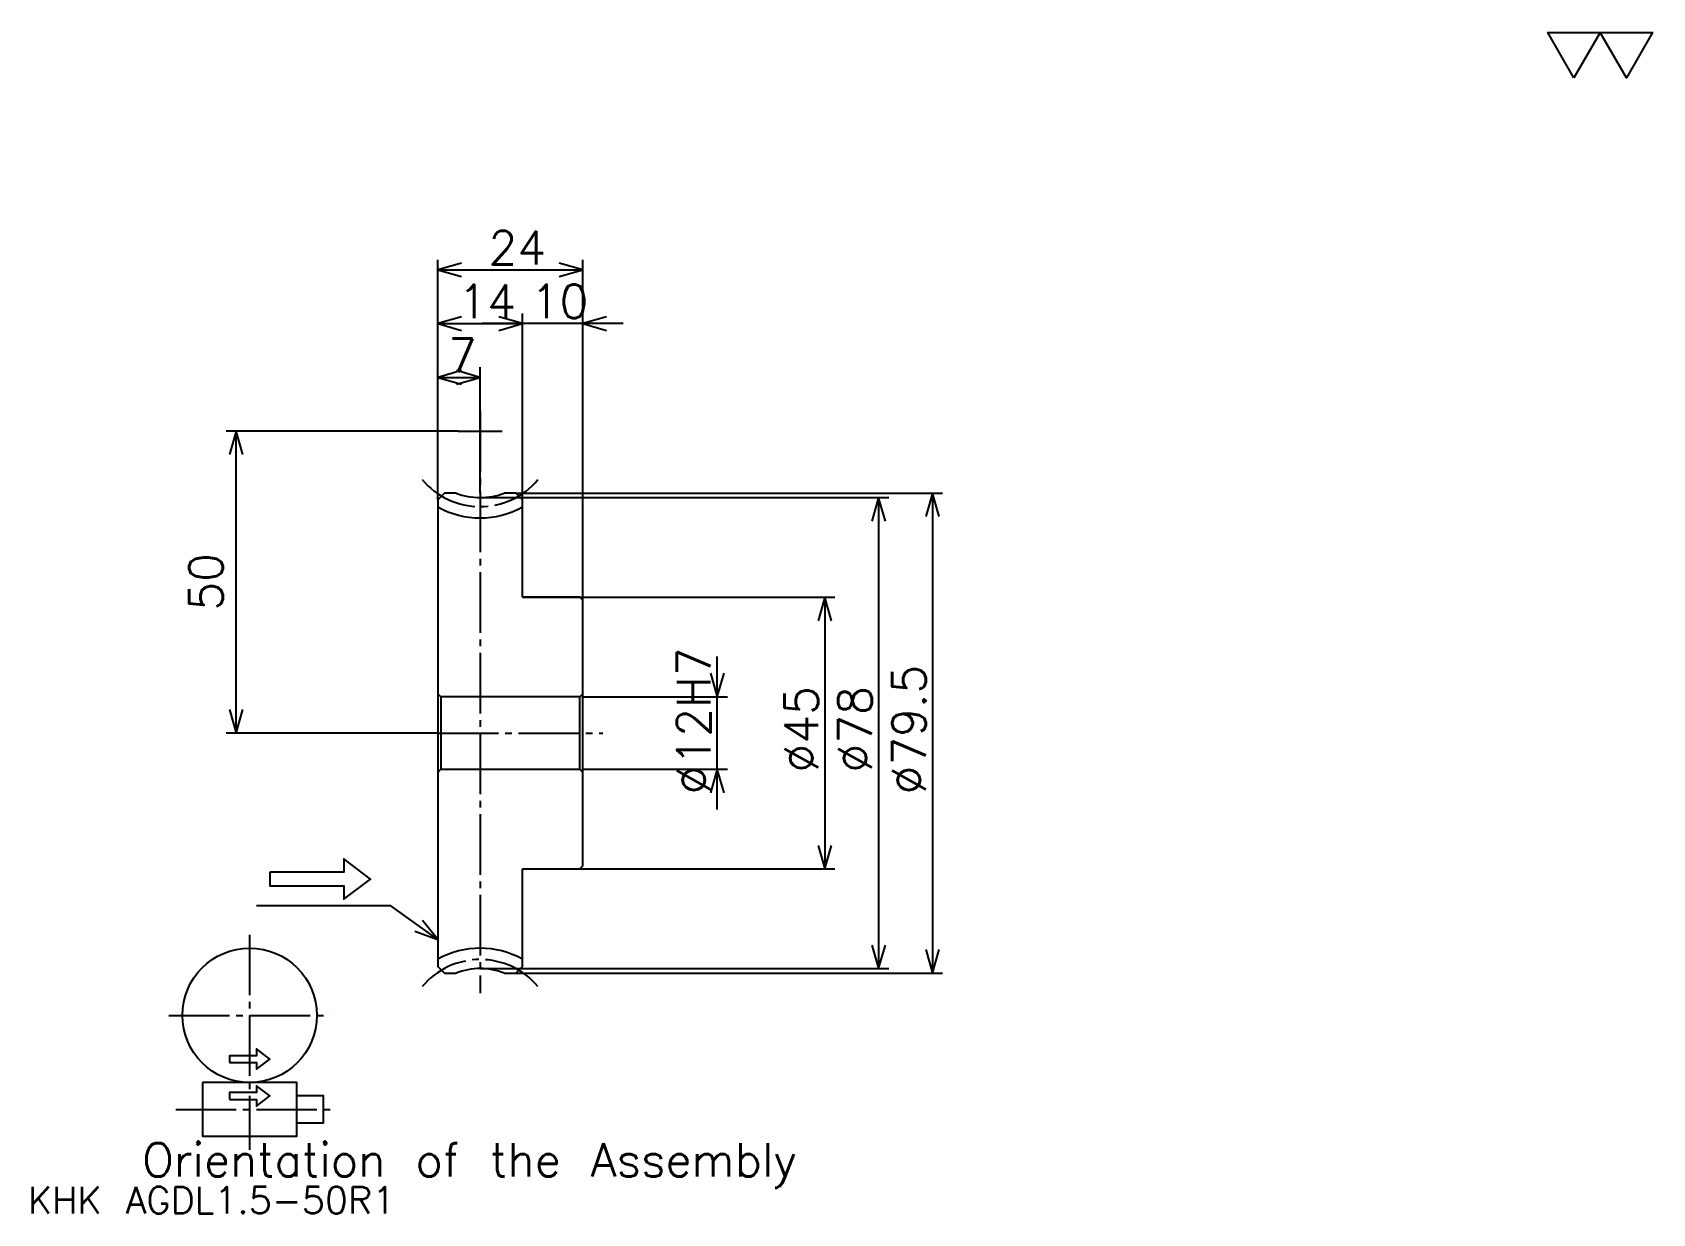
# Model space of a CAD drawing. Extents: x 12 to 280, y 12 to 208.
import ezdxf

# ---------------------------------------------------------------- set-up
doc = ezdxf.new("R2010")
doc.units = 0
doc.linetypes.add('DASHDOT', pattern=[13.354838, 10.016129, -1.112903, 1.112903, -1.112903])
doc.layers.get('0').update_dxf_attribs({"linetype": 'CONTINUOUS'})
doc.layers.add('DASHDOT', color=6, linetype='DASHDOT')
doc.styles.add('KANJI', font='TXT', dxfattribs={"bigfont": 'BIGFONT'})

msp = doc.modelspace()

# ---------------------------------------------------------------- linework, layer by layer
at = {"color": 5}
for p, q in [((79.016136, 131.564514), (79.016136, 170.193542)), ((103.016136, 131.564514), (103.016136, 170.193542)), ((79.016136, 168.524185), (103.016136, 168.524185)), ((93.016136, 131.564514), (93.016136, 161.290314)), ((79.016136, 159.620972), (93.016136, 159.620972)), ((109.693558, 159.620972), (86.338715, 159.620972)), ((79.016136, 150.717743), (86.016136, 150.717743)), ((86.016136, 131.564514), (86.016136, 152.387085)), ((82.354843, 141.814514), (43.959682, 141.814514)), ((45.62904, 91.814514), (45.62904, 141.814514)), ((79.016136, 130.451614), (79.016136, 131.564514)), ((91.903229, 131.564514), (103.016136, 131.564514)), ((93.016136, 130.451614), (93.016136, 131.564514)), ((103.016136, 131.564514), (162.556458, 131.564514)), ((103.016136, 113.814514), (103.016136, 131.564514)), ((160.887115, 131.564514), (160.887115, 52.064514)), ((86.016136, 130.814514), (103.016136, 130.814514)), ((103.016136, 130.814514), (153.653229, 130.814514)), ((151.983887, 130.814514), (151.983887, 52.814514)), ((93.016136, 114.314514), (103.016136, 114.314514)), ((103.016136, 114.314514), (144.75, 114.314514)), ((143.080658, 114.314514), (143.080658, 69.314514)), ((125.2742, 79.137093), (125.2742, 104.491936)), ((103.016136, 97.814514), (126.943558, 97.814514)), ((79.016136, 91.814514), (43.959686, 91.814514)), ((103.016136, 85.814514), (126.943558, 85.814514)), ((93.016136, 69.314514), (103.016136, 69.314514)), ((103.016136, 69.314514), (144.75, 69.314514)), ((86.016136, 52.814514), (103.016136, 52.814514)), ((91.903229, 52.064514), (103.016136, 52.064514)), ((103.016136, 52.814514), (153.653229, 52.814514)), ((103.016136, 52.064514), (162.556458, 52.064514))]:
    msp.add_line(p, q, dxfattribs=at)
at = {"color": 4}
for p, q in [((103.016136, 98.314514), (102.516136, 97.814514)), ((79.016136, 85.314514), (79.516136, 85.814514)), ((103.016136, 85.314514), (102.516136, 85.814514))]:
    msp.add_line(p, q, dxfattribs=at)
at = {"color": 7}
msp.add_lwpolyline([(267.096771, 200.322586), (262.756439, 207.84581), (280.117737, 207.84581), (275.777405, 200.322586), (271.437103, 207.84581), (267.096771, 200.322586)], dxfattribs=at)
at = {"color": 5}
for points in [[(82.911301, 169.637085), (79.016136, 168.524185), (82.911301, 167.411285)], [(99.120972, 167.411285), (103.016136, 168.524185), (99.120972, 169.637085)], [(82.911301, 160.733856), (79.016136, 159.620972), (82.911301, 158.508057)], [(89.120972, 158.508057), (93.016136, 159.620972), (89.120972, 160.733856)], [(89.120972, 158.508057), (93.016136, 159.620972), (89.120972, 160.733856)], [(106.911301, 160.733856), (103.016136, 159.620972), (106.911301, 158.508057)], [(82.911301, 151.830643), (79.016136, 150.717743), (82.911301, 149.604828)], [(82.120972, 149.604828), (86.016136, 150.717743), (82.120972, 151.830643)], [(46.741943, 137.919357), (45.62904, 141.814514), (44.516136, 137.919357)], [(162, 127.669357), (160.887115, 131.564514), (159.7742, 127.669357)], [(153.096771, 126.919357), (151.983887, 130.814514), (150.870972, 126.919357)], [(144.193542, 110.419357), (143.080658, 114.314514), (141.967743, 110.419357)], [(124.161301, 101.709679), (125.2742, 97.814514), (126.3871, 101.709679)], [(44.516136, 95.709679), (45.62904, 91.814514), (46.741943, 95.709679)], [(126.3871, 81.91935), (125.2742, 85.814514), (124.161301, 81.91935)], [(141.967743, 73.209671), (143.080658, 69.314514), (144.193542, 73.209671)], [(51.193558, 68.758064), (51.193558, 66.532257), (63.43549, 66.532257), (63.43549, 64.30645), (67.8871, 67.645157), (63.43549, 70.983871), (63.43549, 68.758064), (51.193558, 68.758064)], [(79.016136, 57.629032), (71.225815, 63.193546), (48.967751, 63.193546)], [(75.199654, 58.987442), (79.016136, 57.629032), (76.493378, 60.798653)], [(150.870972, 56.709675), (151.983887, 52.814514), (153.096771, 56.709675)], [(159.7742, 55.959675), (160.887115, 52.064514), (162, 55.959675)], [(44.516136, 37.282257), (48.967751, 37.282257), (48.967751, 36.169353), (51.193558, 37.838707), (48.967751, 39.508064), (48.967751, 38.395161), (44.516136, 38.395161), (44.516136, 37.282257)], [(40.064522, 33.943546), (40.064522, 25.040321), (55.645168, 25.040321), (55.645168, 33.943546), (40.064522, 33.943546)], [(44.516136, 31.161289), (48.967751, 31.161289), (48.967751, 30.048386), (51.193558, 31.717739), (48.967751, 33.387096), (48.967751, 32.274193), (44.516136, 32.274193), (44.516136, 31.161289)], [(55.645168, 27.266129), (60.096779, 27.266129), (60.096779, 31.717739), (55.645168, 31.717739)]]:
    msp.add_lwpolyline(points, dxfattribs=at)
at = {"color": 4}
for points in [[(82.023956, 131.564514), (80.129036, 131.564514), (79.016136, 130.451614), (79.016136, 85.314514)], [(93.016136, 114.314514), (93.016136, 130.451614), (91.903229, 131.564514), (90.008316, 131.564514)], [(93.016136, 69.314514), (102.516136, 69.314514), (103.016136, 69.814514), (103.016136, 113.814514), (102.516136, 114.314514), (93.016136, 114.314514)], [(79.016136, 98.314514), (79.516136, 97.814514), (79.516136, 85.814514), (102.516136, 85.814514), (102.516136, 97.814514), (79.516136, 97.814514)], [(79.016136, 85.314514), (79.016136, 53.177418), (80.129036, 52.064514), (82.023956, 52.064514)], [(90.008316, 52.064514), (91.903229, 52.064514), (93.016136, 53.177418), (93.016136, 69.314514)]]:
    msp.add_lwpolyline(points, dxfattribs=at)
at = {"color": 5}
msp.add_circle((47.854843, 45.072578), 11.129032, dxfattribs=at)
at = {"color": 4}
for centre, radius, start, end in [((86.016136, 141.814514), 11, 248.72003407, 291.27996593), ((86.016136, 141.814514), 14.375, 240.85925873, 299.14074127), ((86.016136, 41.814514), 14.375, 60.85925873, 119.14074127), ((86.016136, 41.814514), 11, 68.72003407, 111.27996593)]:
    msp.add_arc(centre, radius, start, end, dxfattribs=at)
at = {"layer": 'DASHDOT', "color": 7}
for p, q in [((86.016136, 145.153229), (86.016136, 48.725803)), ((82.354843, 141.814514), (89.677429, 141.814514)), ((79.016136, 91.814514), (106.354843, 91.814514)), ((47.854843, 58.427418), (47.854843, 22.814514)), ((34.500008, 45.072578), (61.209686, 45.072578)), ((35.612911, 29.491932), (62.322586, 29.491932))]:
    msp.add_line(p, q, dxfattribs=at)
for centre, start, end in [((86.016136, 141.814514), 219.99999247, 320.00000753), ((86.016136, 41.814514), 39.99999247, 140.00000753)]:
    msp.add_arc(centre, 12.5, start, end, dxfattribs=at)

# ---------------------------------------------------------------- texts
at = {"color": 7, "style": 'KANJI'}
for s, height, p in [('24', 5.564516, (87.3992, 169.414505)), ('14', 5.564516, (82.3992, 160.511292)), ('10', 5.564516, (94.3992, 160.511292)), ('7', 5.564516, (80.707672, 151.608063)), ('Orientation of the Assembly', 5.564516, (30.048393, 18.3629)), ('KHK AGDL1.5-50R1', 4.451613, (11.129032, 12.241936))]:
    msp.add_text(s, height=height, dxfattribs=at).set_placement(p)
for s, p in [('50', (43.403233, 112.084671)), ('%%c12H7', (124.161301, 81.659271)), ('%%c79.5', (159.7742, 81.659271)), ('%%c45', (141.967743, 85.276207)), ('%%c78', (150.870972, 85.276207))]:
    msp.add_text(s, height=5.564516, rotation=90, dxfattribs=at).set_placement(p)

doc.saveas('drawing.dxf')
